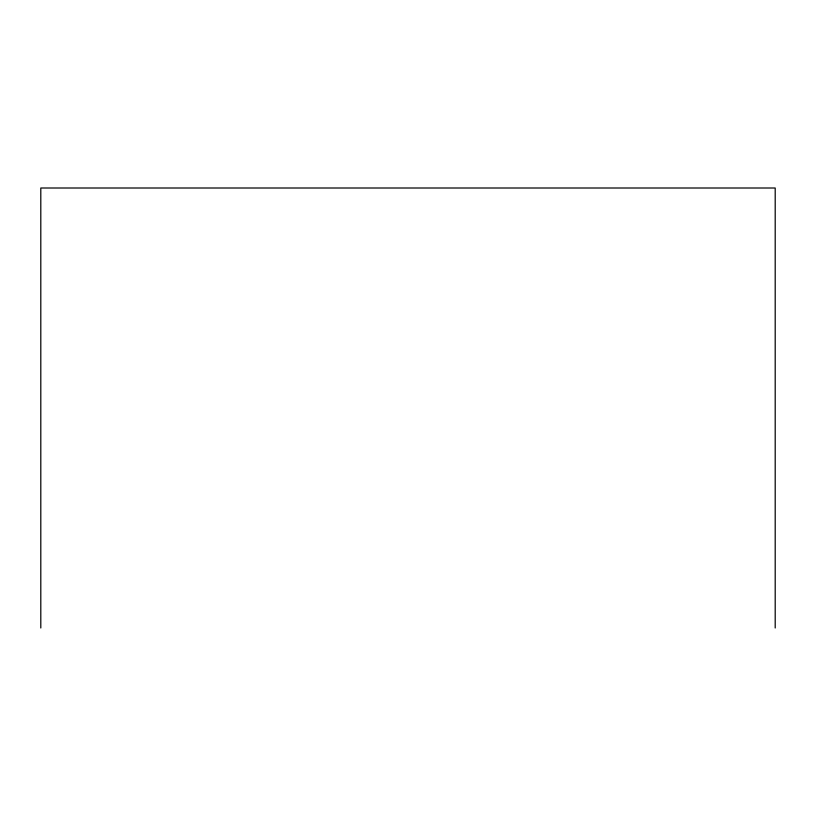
<?xml version="1.0" encoding="UTF-8"?>
<svg xmlns="http://www.w3.org/2000/svg" width="816" height="816" viewBox="0 0 816 816"><rect width="100%" height="100%" fill="white"/><g stroke="black" fill="none" stroke-linecap="round" stroke-linejoin="round"><path stroke-width="1.22" d="M775.2 627.994L775.2 188.006L40.8 188.006L40.8 627.994"/></g></svg>
